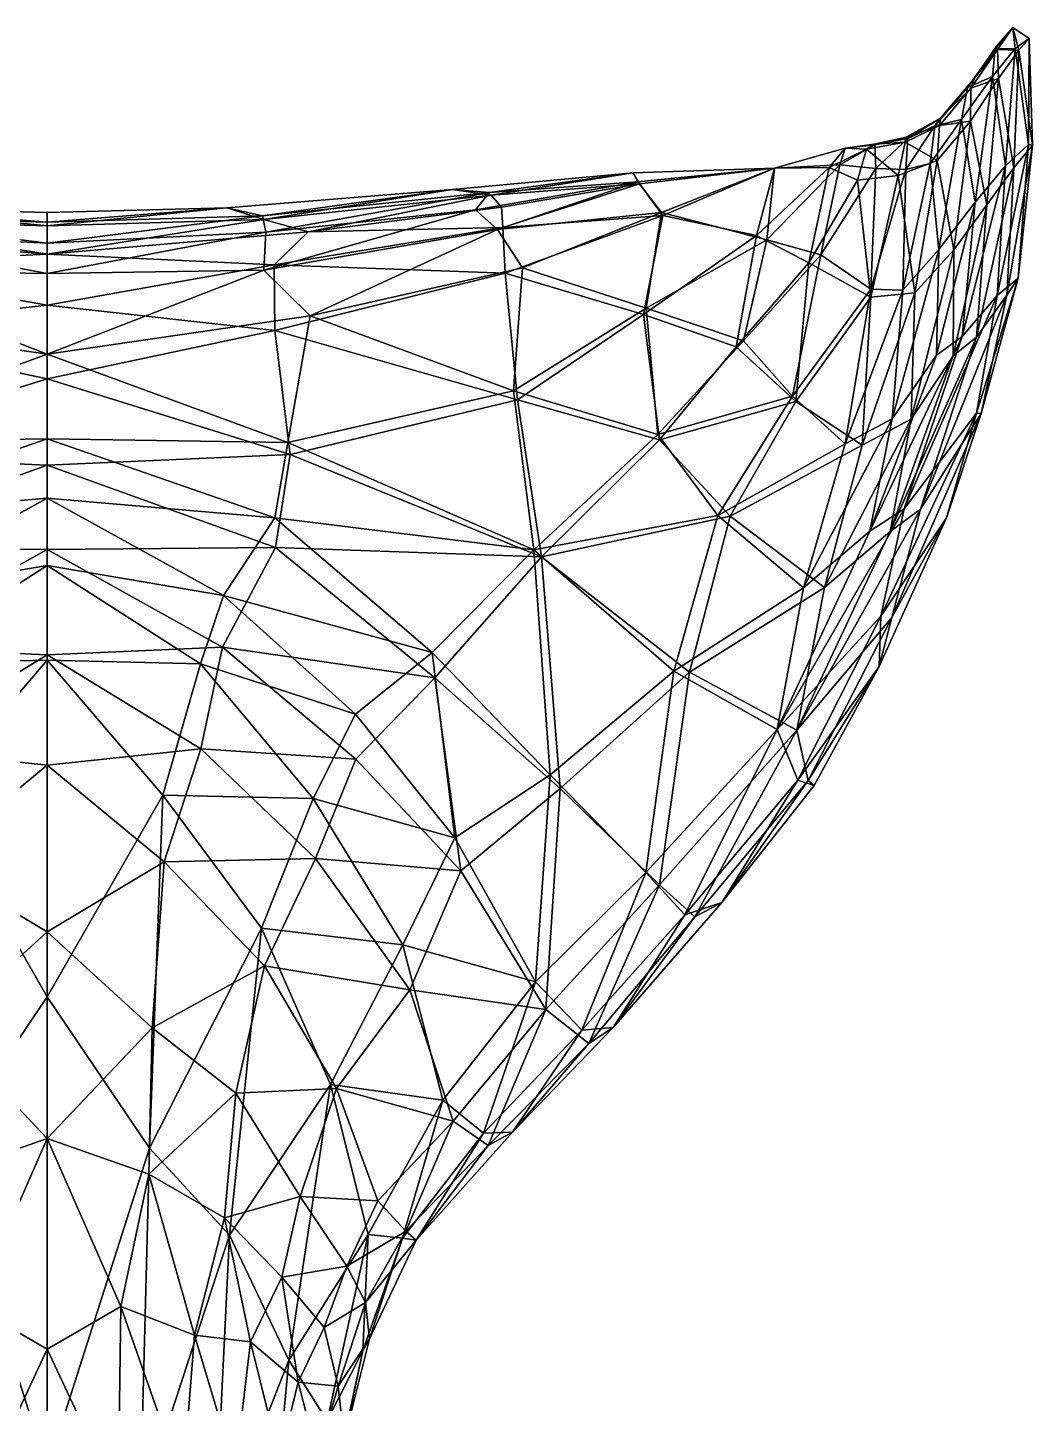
# Model space of a CAD drawing. Extents: x -4.7 to 4.7, y -9.2 to 22.6.
# Drawn here: x -0.064 to 3.183, y 18.127 to 22.572 of the extents above; entities that cross this region are included whole.
import ezdxf

# ---------------------------------------------------------------- set-up
doc = ezdxf.new("R2010")
doc.units = 0
doc.layers.add('BL_WHALE$LWO', color=1, linetype='CONTINUOUS')

msp = doc.modelspace()

# ---------------------------------------------------------------- linework, layer by layer
at = {"layer": 'BL_WHALE$LWO'}
for points in [[(3.11977, 22.5724, 0.281428), (3.06742, 22.5119, 0.29975), (3.06274, 22.504, 0.326972)], [(3.11977, 22.5724, 0.281428), (3.06274, 22.504, 0.326972), (3.128, 22.5044, 0.326075)], [(3.07043, 22.5015, 0.272929), (3.06742, 22.5119, 0.29975), (3.11977, 22.5724, 0.281428)], [(3.13964, 22.4993, 0.236989), (3.07043, 22.5015, 0.272929), (3.11977, 22.5724, 0.281428)], [(3.128, 22.5044, 0.326075), (3.17289, 22.5372, 0.266784), (3.11977, 22.5724, 0.281428)], [(3.11977, 22.5724, 0.281428), (3.17289, 22.5372, 0.266784), (3.13964, 22.4993, 0.236989)], [(3.17026, 22.1947, 0.338437), (3.17289, 22.5372, 0.266784), (3.128, 22.5044, 0.326075)], [(3.13964, 22.4993, 0.236989), (3.17289, 22.5372, 0.266784), (3.1835, 22.1923, 0.223563)], [(3.1835, 22.1923, 0.223563), (3.17289, 22.5372, 0.266784), (3.17026, 22.1947, 0.338437)], [(2.97319, 22.379, 0.360248), (3.05411, 22.4137, 0.371742), (3.06274, 22.504, 0.326972)], [(2.99608, 22.4089, 0.31822), (2.97319, 22.379, 0.360248), (3.06274, 22.504, 0.326972)], [(3.07043, 22.5015, 0.272929), (3.07373, 22.4081, 0.237351), (2.98411, 22.3764, 0.285662)], [(2.99608, 22.4089, 0.31822), (3.07043, 22.5015, 0.272929), (2.98411, 22.3764, 0.285662)], [(3.06274, 22.504, 0.326972), (3.06742, 22.5119, 0.29975), (2.99608, 22.4089, 0.31822)], [(2.99608, 22.4089, 0.31822), (3.06742, 22.5119, 0.29975), (3.07043, 22.5015, 0.272929)], [(3.128, 22.5044, 0.326075), (3.05411, 22.4137, 0.371742), (3.09604, 22.1259, 0.411079)], [(3.06274, 22.504, 0.326972), (3.05411, 22.4137, 0.371742), (3.128, 22.5044, 0.326075)], [(3.13964, 22.4993, 0.236989), (3.07373, 22.4081, 0.237351), (3.07043, 22.5015, 0.272929)], [(3.12363, 22.1186, 0.191808), (3.07373, 22.4081, 0.237351), (3.13964, 22.4993, 0.236989)], [(3.17026, 22.1947, 0.338437), (3.128, 22.5044, 0.326075), (3.09604, 22.1259, 0.411079)], [(3.13964, 22.4993, 0.236989), (3.1835, 22.1923, 0.223563), (3.12363, 22.1186, 0.191808)], [(2.99608, 22.4089, 0.31822), (2.88605, 22.2796, 0.343157), (2.97319, 22.379, 0.360248)], [(2.98411, 22.3764, 0.285662), (2.88605, 22.2796, 0.343157), (2.99608, 22.4089, 0.31822)], [(2.99816, 22.0082, 0.456346), (3.05411, 22.4137, 0.371742), (2.95407, 22.2753, 0.414701)], [(2.95407, 22.2753, 0.414701), (3.05411, 22.4137, 0.371742), (2.97319, 22.379, 0.360248)], [(2.98299, 22.2702, 0.240862), (3.07373, 22.4081, 0.237351), (3.03609, 21.9994, 0.185741)], [(2.98411, 22.3764, 0.285662), (3.07373, 22.4081, 0.237351), (2.98299, 22.2702, 0.240862)], [(3.09604, 22.1259, 0.411079), (3.05411, 22.4137, 0.371742), (2.99816, 22.0082, 0.456346)], [(3.03609, 21.9994, 0.185741), (3.07373, 22.4081, 0.237351), (3.12363, 22.1186, 0.191808)], [(2.97319, 22.379, 0.360248), (2.88605, 22.2796, 0.343157), (2.86804, 22.2545, 0.39831)], [(2.86804, 22.2545, 0.39831), (2.95407, 22.2753, 0.414701), (2.97319, 22.379, 0.360248)], [(2.88271, 22.2556, 0.292727), (2.88605, 22.2796, 0.343157), (2.98411, 22.3764, 0.285662)], [(2.98299, 22.2702, 0.240862), (2.88271, 22.2556, 0.292727), (2.98411, 22.3764, 0.285662)], [(2.77489, 22.2179, 0.348082), (2.88605, 22.2796, 0.343157), (2.88271, 22.2556, 0.292727)], [(2.78096, 22.2143, 0.38436), (2.88605, 22.2796, 0.343157), (2.77489, 22.2179, 0.348082)], [(2.86804, 22.2545, 0.39831), (2.88605, 22.2796, 0.343157), (2.78096, 22.2143, 0.38436)], [(2.95407, 22.2753, 0.414701), (2.85299, 22.1333, 0.446841), (2.88143, 21.8557, 0.491228)], [(2.86804, 22.2545, 0.39831), (2.85299, 22.1333, 0.446841), (2.95407, 22.2753, 0.414701)], [(2.99816, 22.0082, 0.456346), (2.95407, 22.2753, 0.414701), (2.88143, 21.8557, 0.491228)], [(2.88271, 22.2556, 0.292727), (2.87569, 22.1424, 0.243342), (2.77229, 22.202, 0.305075)], [(2.77489, 22.2179, 0.348082), (2.88271, 22.2556, 0.292727), (2.77229, 22.202, 0.305075)], [(2.77417, 22.1134, 0.432749), (2.85299, 22.1333, 0.446841), (2.86804, 22.2545, 0.39831)], [(2.77417, 22.1134, 0.432749), (2.86804, 22.2545, 0.39831), (2.78096, 22.2143, 0.38436)], [(2.92891, 21.8537, 0.181657), (2.87569, 22.1424, 0.243342), (2.98299, 22.2702, 0.240862)], [(2.98299, 22.2702, 0.240862), (2.87569, 22.1424, 0.243342), (2.88271, 22.2556, 0.292727)], [(2.98299, 22.2702, 0.240862), (3.03609, 21.9994, 0.185741), (2.92891, 21.8537, 0.181657)], [(2.52608, 22.1203, 0.32871), (2.34974, 22.1183, 0.36409), (2.57806, 22.1826, 0.360265)], [(2.57806, 22.1826, 0.360265), (2.34974, 22.1183, 0.36409), (2.56066, 22.1288, 0.392176)], [(2.57806, 22.1826, 0.360265), (2.64722, 22.1795, 0.329025), (2.52608, 22.1203, 0.32871)], [(2.56066, 22.1288, 0.392176), (2.67719, 22.1169, 0.413483), (2.67428, 22.1933, 0.381009)], [(2.56066, 22.1288, 0.392176), (2.67428, 22.1933, 0.381009), (2.57806, 22.1826, 0.360265)], [(2.57806, 22.1826, 0.360265), (2.67199, 22.1954, 0.353546), (2.64722, 22.1795, 0.329025)], [(2.67428, 22.1933, 0.381009), (2.67199, 22.1954, 0.353546), (2.57806, 22.1826, 0.360265)], [(2.64722, 22.1795, 0.329025), (2.67199, 22.1954, 0.353546), (2.77229, 22.202, 0.305075)], [(2.74898, 22.0948, 0.268949), (2.64722, 22.1795, 0.329025), (2.77229, 22.202, 0.305075)], [(2.77229, 22.202, 0.305075), (2.67199, 22.1954, 0.353546), (2.77489, 22.2179, 0.348082)], [(2.77489, 22.2179, 0.348082), (2.67199, 22.1954, 0.353546), (2.67428, 22.1933, 0.381009)], [(2.77489, 22.2179, 0.348082), (2.67428, 22.1933, 0.381009), (2.78096, 22.2143, 0.38436)], [(2.67428, 22.1933, 0.381009), (2.67719, 22.1169, 0.413483), (2.78096, 22.2143, 0.38436)], [(2.78096, 22.2143, 0.38436), (2.67719, 22.1169, 0.413483), (2.77417, 22.1134, 0.432749)], [(2.77229, 22.202, 0.305075), (2.87569, 22.1424, 0.243342), (2.74898, 22.0948, 0.268949)], [(3.17026, 22.1947, 0.338437), (3.06982, 21.7066, 0.403699), (3.13699, 21.7625, 0.29242)], [(3.09604, 22.1259, 0.411079), (3.06982, 21.7066, 0.403699), (3.17026, 22.1947, 0.338437)], [(3.1835, 22.1923, 0.223563), (3.10016, 21.7074, 0.202626), (3.12363, 22.1186, 0.191808)], [(3.13699, 21.7625, 0.29242), (3.10016, 21.7074, 0.202626), (3.1835, 22.1923, 0.223563)], [(3.1835, 22.1923, 0.223563), (3.17026, 22.1947, 0.338437), (3.13699, 21.7625, 0.29242)], [(2.64722, 22.1795, 0.329025), (2.61831, 22.0788, 0.293959), (2.52608, 22.1203, 0.32871)], [(2.74898, 22.0948, 0.268949), (2.61831, 22.0788, 0.293959), (2.64722, 22.1795, 0.329025)], [(2.74898, 22.0948, 0.268949), (2.87569, 22.1424, 0.243342), (2.80318, 21.7154, 0.180376)], [(2.80318, 21.7154, 0.180376), (2.87569, 22.1424, 0.243342), (2.92891, 21.8537, 0.181657)], [(1.89312, 22.1032, 0.356997), (1.30985, 22.0488, 0.354038), (1.42941, 22.0389, 0.389176)], [(1.43427, 22.0306, 0.32967), (1.30985, 22.0488, 0.354038), (1.89312, 22.1032, 0.356997)], [(1.89312, 22.1032, 0.356997), (1.42941, 22.0389, 0.389176), (1.90783, 22.0743, 0.389575)], [(1.91356, 22.0669, 0.336971), (1.43427, 22.0306, 0.32967), (1.89312, 22.1032, 0.356997)], [(1.90783, 22.0743, 0.389575), (2.34974, 22.1183, 0.36409), (1.89312, 22.1032, 0.356997)], [(1.89312, 22.1032, 0.356997), (2.34974, 22.1183, 0.36409), (1.91356, 22.0669, 0.336971)], [(1.98442, 21.9745, 0.429418), (2.34974, 22.1183, 0.36409), (1.90783, 22.0743, 0.389575)], [(1.91356, 22.0669, 0.336971), (2.34974, 22.1183, 0.36409), (1.98893, 21.9654, 0.311255)], [(2.32556, 21.8869, 0.447764), (2.34974, 22.1183, 0.36409), (1.98442, 21.9745, 0.429418)], [(1.98893, 21.9654, 0.311255), (2.34974, 22.1183, 0.36409), (2.29215, 21.9007, 0.2905)], [(2.29215, 21.9007, 0.2905), (2.34974, 22.1183, 0.36409), (2.52608, 22.1203, 0.32871)], [(2.52608, 22.1203, 0.32871), (2.46106, 21.8117, 0.246738), (2.29215, 21.9007, 0.2905)], [(2.56066, 22.1288, 0.392176), (2.34974, 22.1183, 0.36409), (2.32556, 21.8869, 0.447764)], [(2.49927, 21.8385, 0.439857), (2.56066, 22.1288, 0.392176), (2.32556, 21.8869, 0.447764)], [(2.52608, 22.1203, 0.32871), (2.61831, 22.0788, 0.293959), (2.46106, 21.8117, 0.246738)], [(2.49927, 21.8385, 0.439857), (2.67719, 22.1169, 0.413483), (2.56066, 22.1288, 0.392176)], [(2.66157, 21.7272, 0.47767), (2.67719, 22.1169, 0.413483), (2.49927, 21.8385, 0.439857)], [(2.6609, 21.7016, 0.204361), (2.61831, 22.0788, 0.293959), (2.74898, 22.0948, 0.268949)], [(2.74898, 22.0948, 0.268949), (2.80318, 21.7154, 0.180376), (2.6609, 21.7016, 0.204361)], [(2.77417, 22.1134, 0.432749), (2.67719, 22.1169, 0.413483), (2.66157, 21.7272, 0.47767)], [(2.76467, 21.7241, 0.495077), (2.77417, 22.1134, 0.432749), (2.66157, 21.7272, 0.47767)], [(2.88143, 21.8557, 0.491228), (2.85299, 22.1333, 0.446841), (2.76467, 21.7241, 0.495077)], [(2.76467, 21.7241, 0.495077), (2.85299, 22.1333, 0.446841), (2.77417, 22.1134, 0.432749)], [(2.95671, 21.5741, 0.475314), (3.06982, 21.7066, 0.403699), (3.09604, 22.1259, 0.411079)], [(2.99816, 22.0082, 0.456346), (2.95671, 21.5741, 0.475314), (3.09604, 22.1259, 0.411079)], [(3.12363, 22.1186, 0.191808), (3.10016, 21.7074, 0.202626), (3.00258, 21.5722, 0.170556)], [(3.00258, 21.5722, 0.170556), (3.03609, 21.9994, 0.185741), (3.12363, 22.1186, 0.191808)], [(0.696095, 21.964, 0.411323), (1.30985, 22.0488, 0.354038), (0.580241, 21.9897, 0.3585)], [(0.580241, 21.9897, 0.3585), (1.30985, 22.0488, 0.354038), (0.699806, 21.952, 0.317371)], [(1.42941, 22.0389, 0.389176), (1.30985, 22.0488, 0.354038), (0.696095, 21.964, 0.411323)], [(0.699806, 21.952, 0.317371), (1.30985, 22.0488, 0.354038), (1.43427, 22.0306, 0.32967)], [(1.90783, 22.0743, 0.389575), (1.38341, 21.9834, 0.41955), (1.45452, 21.9199, 0.446775)], [(1.42941, 22.0389, 0.389176), (1.38341, 21.9834, 0.41955), (1.90783, 22.0743, 0.389575)], [(1.91356, 22.0669, 0.336971), (1.46739, 21.9925, 0.315251), (1.43427, 22.0306, 0.32967)], [(1.90783, 22.0743, 0.389575), (1.45452, 21.9199, 0.446775), (1.98442, 21.9745, 0.429418)], [(1.4716, 21.9266, 0.300318), (1.46739, 21.9925, 0.315251), (1.91356, 22.0669, 0.336971)], [(1.98893, 21.9654, 0.311255), (1.4716, 21.9266, 0.300318), (1.91356, 22.0669, 0.336971)], [(2.46106, 21.8117, 0.246738), (2.61831, 22.0788, 0.293959), (2.6609, 21.7016, 0.204361)], [(0.706391, 21.9108, 0.439177), (1.42941, 22.0389, 0.389176), (0.696095, 21.964, 0.411323)], [(0.843677, 21.9126, 0.299538), (0.699806, 21.952, 0.317371), (1.43427, 22.0306, 0.32967)], [(0.706391, 21.9108, 0.439177), (1.38341, 21.9834, 0.41955), (1.42941, 22.0389, 0.389176)], [(1.43427, 22.0306, 0.32967), (1.46739, 21.9925, 0.315251), (0.843677, 21.9126, 0.299538)], [(2.88143, 21.8557, 0.491228), (2.87377, 21.5139, 0.506072), (2.99816, 22.0082, 0.456346)], [(2.99816, 22.0082, 0.456346), (2.87377, 21.5139, 0.506072), (2.95671, 21.5741, 0.475314)], [(0, 21.8762, 0.457014), (-0.696095, 21.964, 0.411323), (-0.706391, 21.9108, 0.439177)], [(-0.580241, 21.9897, 0.3585), (0, 21.9314, 0.320383), (-0.699806, 21.952, 0.317371)], [(0, 21.9441, 0.41183), (-0.580241, 21.9897, 0.3585), (-0.696095, 21.964, 0.411323)], [(0, 21.8762, 0.457014), (0, 21.9441, 0.41183), (-0.696095, 21.964, 0.411323)], [(0, 21.9749, 0.360554), (-0.580241, 21.9897, 0.3585), (0, 21.9441, 0.41183)], [(0, 21.9749, 0.360554), (0, 21.9314, 0.320383), (-0.580241, 21.9897, 0.3585)], [(0.580241, 21.9897, 0.3585), (0, 21.9749, 0.360554), (0, 21.9441, 0.41183)], [(0.580241, 21.9897, 0.3585), (0, 21.9441, 0.41183), (0.696095, 21.964, 0.411323)], [(0, 21.9314, 0.320383), (0, 21.9749, 0.360554), (0.580241, 21.9897, 0.3585)], [(0, 21.9314, 0.320383), (0.580241, 21.9897, 0.3585), (0.699806, 21.952, 0.317371)], [(0.696095, 21.964, 0.411323), (0, 21.8762, 0.457014), (0.706391, 21.9108, 0.439177)], [(0, 21.9441, 0.41183), (0, 21.8762, 0.457014), (0.696095, 21.964, 0.411323)], [(1.45452, 21.9199, 0.446775), (1.38341, 21.9834, 0.41955), (0.699692, 21.788, 0.446692)], [(0.699692, 21.788, 0.446692), (1.38341, 21.9834, 0.41955), (0.706391, 21.9108, 0.439177)], [(0.843677, 21.9126, 0.299538), (1.46739, 21.9925, 0.315251), (1.4716, 21.9266, 0.300318)], [(1.45452, 21.9199, 0.446775), (1.5357, 21.7956, 0.470787), (1.98442, 21.9745, 0.429418)], [(1.98893, 21.9654, 0.311255), (1.47975, 21.7788, 0.274305), (1.4716, 21.9266, 0.300318)], [(1.92628, 21.6454, 0.247363), (1.47975, 21.7788, 0.274305), (1.98893, 21.9654, 0.311255)], [(1.98442, 21.9745, 0.429418), (1.5357, 21.7956, 0.470787), (1.93554, 21.6654, 0.448288)], [(1.98893, 21.9654, 0.311255), (2.29215, 21.9007, 0.2905), (1.92628, 21.6454, 0.247363)], [(1.98442, 21.9745, 0.429418), (1.93554, 21.6654, 0.448288), (2.32556, 21.8869, 0.447764)], [(3.03609, 21.9994, 0.185741), (2.92711, 21.5116, 0.166733), (2.92891, 21.8537, 0.181657)], [(3.00258, 21.5722, 0.170556), (2.92711, 21.5116, 0.166733), (3.03609, 21.9994, 0.185741)], [(0, 21.8401, 0.284843), (-0.843677, 21.9126, 0.299538), (-0.699806, 21.952, 0.317371)], [(0, 21.8401, 0.284843), (-0.699806, 21.952, 0.317371), (0, 21.9314, 0.320383)], [(0.699806, 21.952, 0.317371), (0, 21.8401, 0.284843), (0, 21.9314, 0.320383)], [(0.843677, 21.9126, 0.299538), (0, 21.8401, 0.284843), (0.699806, 21.952, 0.317371)], [(0.849841, 21.6405, 0.468462), (1.45452, 21.9199, 0.446775), (0.699692, 21.788, 0.446692)], [(1.4716, 21.9266, 0.300318), (1.47975, 21.7788, 0.274305), (0.733471, 21.8057, 0.275007)], [(0.843677, 21.9126, 0.299538), (1.4716, 21.9266, 0.300318), (0.733471, 21.8057, 0.275007)], [(0.849841, 21.6405, 0.468462), (1.5357, 21.7956, 0.470787), (1.45452, 21.9199, 0.446775)], [(0, 21.8401, 0.284843), (-0.733471, 21.8057, 0.275007), (-0.843677, 21.9126, 0.299538)], [(0, 21.8762, 0.457014), (-0.706391, 21.9108, 0.439177), (0, 21.7782, 0.449779)], [(0, 21.7782, 0.449779), (-0.706391, 21.9108, 0.439177), (-0.699692, 21.788, 0.446692)], [(0.733471, 21.8057, 0.275007), (0, 21.8401, 0.284843), (0.843677, 21.9126, 0.299538)], [(0.706391, 21.9108, 0.439177), (0, 21.8762, 0.457014), (0, 21.7782, 0.449779)], [(0.706391, 21.9108, 0.439177), (0, 21.7782, 0.449779), (0.699692, 21.788, 0.446692)], [(2.29215, 21.9007, 0.2905), (2.22586, 21.5412, 0.213331), (1.92628, 21.6454, 0.247363)], [(1.93554, 21.6654, 0.448288), (2.24954, 21.5602, 0.456026), (2.32556, 21.8869, 0.447764)], [(2.46106, 21.8117, 0.246738), (2.22586, 21.5412, 0.213331), (2.29215, 21.9007, 0.2905)], [(2.32556, 21.8869, 0.447764), (2.24954, 21.5602, 0.456026), (2.49927, 21.8385, 0.439857)], [(0, 21.8401, 0.284843), (0, 21.6754, 0.245993), (-0.733471, 21.8057, 0.275007)], [(0, 21.6754, 0.245993), (0, 21.8401, 0.284843), (0.733471, 21.8057, 0.275007)], [(2.49927, 21.8385, 0.439857), (2.24954, 21.5602, 0.456026), (2.40857, 21.381, 0.483752)], [(2.49927, 21.8385, 0.439857), (2.40857, 21.381, 0.483752), (2.66157, 21.7272, 0.47767)], [(2.73023, 21.3083, 0.548954), (2.87377, 21.5139, 0.506072), (2.88143, 21.8557, 0.491228)], [(2.76467, 21.7241, 0.495077), (2.73023, 21.3083, 0.548954), (2.88143, 21.8557, 0.491228)], [(2.92891, 21.8537, 0.181657), (2.92711, 21.5116, 0.166733), (2.79187, 21.3067, 0.156938)], [(2.79187, 21.3067, 0.156938), (2.80318, 21.7154, 0.180376), (2.92891, 21.8537, 0.181657)], [(0, 21.517, 0.470334), (-0.699692, 21.788, 0.446692), (-0.849841, 21.6405, 0.468462)], [(0, 21.6754, 0.245993), (-0.735116, 21.5931, 0.247253), (-0.733471, 21.8057, 0.275007)], [(0, 21.517, 0.470334), (0, 21.7782, 0.449779), (-0.699692, 21.788, 0.446692)], [(0.735116, 21.5931, 0.247253), (0, 21.6754, 0.245993), (0.733471, 21.8057, 0.275007)], [(0.699692, 21.788, 0.446692), (0, 21.517, 0.470334), (0.849841, 21.6405, 0.468462)], [(0, 21.7782, 0.449779), (0, 21.517, 0.470334), (0.699692, 21.788, 0.446692)], [(0.733471, 21.8057, 0.275007), (1.47975, 21.7788, 0.274305), (0.735116, 21.5931, 0.247253)], [(1.50673, 21.3984, 0.484022), (1.5357, 21.7956, 0.470787), (0.849841, 21.6405, 0.468462)], [(1.93554, 21.6654, 0.448288), (1.5357, 21.7956, 0.470787), (1.50673, 21.3984, 0.484022)], [(2.41834, 21.3639, 0.181306), (2.22586, 21.5412, 0.213331), (2.46106, 21.8117, 0.246738)], [(2.46106, 21.8117, 0.246738), (2.6609, 21.7016, 0.204361), (2.41834, 21.3639, 0.181306)], [(0.735116, 21.5931, 0.247253), (1.47975, 21.7788, 0.274305), (1.519, 21.3695, 0.235296)], [(1.519, 21.3695, 0.235296), (1.47975, 21.7788, 0.274305), (1.92628, 21.6454, 0.247363)], [(3.13699, 21.7625, 0.29242), (3.06982, 21.7066, 0.403699), (3.0028, 21.3261, 0.351544)], [(3.0028, 21.3261, 0.351544), (3.01791, 21.3254, 0.238721), (3.13699, 21.7625, 0.29242)], [(3.01791, 21.3254, 0.238721), (3.10016, 21.7074, 0.202626), (3.13699, 21.7625, 0.29242)], [(2.40857, 21.381, 0.483752), (2.5779, 21.2276, 0.553077), (2.66157, 21.7272, 0.47767)], [(2.6609, 21.7016, 0.204361), (2.63285, 21.2232, 0.159722), (2.41834, 21.3639, 0.181306)], [(2.66157, 21.7272, 0.47767), (2.5779, 21.2276, 0.553077), (2.76467, 21.7241, 0.495077)], [(2.76467, 21.7241, 0.495077), (2.5779, 21.2276, 0.553077), (2.73023, 21.3083, 0.548954)], [(2.79187, 21.3067, 0.156938), (2.63285, 21.2232, 0.159722), (2.80318, 21.7154, 0.180376)], [(2.80318, 21.7154, 0.180376), (2.63285, 21.2232, 0.159722), (2.6609, 21.7016, 0.204361)], [(3.0028, 21.3261, 0.351544), (3.06982, 21.7066, 0.403699), (2.76932, 21.017, 0.525681)], [(2.76932, 21.017, 0.525681), (3.06982, 21.7066, 0.403699), (2.95671, 21.5741, 0.475314)], [(3.00258, 21.5722, 0.170556), (3.10016, 21.7074, 0.202626), (2.82205, 21.0165, 0.151224)], [(2.82205, 21.0165, 0.151224), (3.10016, 21.7074, 0.202626), (3.01791, 21.3254, 0.238721)], [(0, 21.4375, 0.229896), (-0.735116, 21.5931, 0.247253), (0, 21.6754, 0.245993)], [(0.735116, 21.5931, 0.247253), (0, 21.4375, 0.229896), (0, 21.6754, 0.245993)], [(1.97251, 21.2575, 0.478655), (1.93554, 21.6654, 0.448288), (1.50673, 21.3984, 0.484022)], [(1.97251, 21.2575, 0.478655), (2.24954, 21.5602, 0.456026), (1.93554, 21.6654, 0.448288)], [(0, 21.517, 0.470334), (-0.849841, 21.6405, 0.468462), (-0.777354, 21.2316, 0.502656)], [(0.849841, 21.6405, 0.468462), (0, 21.517, 0.470334), (0.777354, 21.2316, 0.502656)], [(0.849841, 21.6405, 0.468462), (0.777354, 21.2316, 0.502656), (1.50673, 21.3984, 0.484022)], [(1.92628, 21.6454, 0.247363), (1.97812, 21.24, 0.191836), (1.519, 21.3695, 0.235296)], [(1.92628, 21.6454, 0.247363), (2.22586, 21.5412, 0.213331), (1.97812, 21.24, 0.191836)], [(0, 21.4375, 0.229896), (-0.785331, 21.1931, 0.246051), (-0.735116, 21.5931, 0.247253)], [(0.785331, 21.1931, 0.246051), (0, 21.4375, 0.229896), (0.735116, 21.5931, 0.247253)], [(0.735116, 21.5931, 0.247253), (1.519, 21.3695, 0.235296), (0.785331, 21.1931, 0.246051)], [(2.40857, 21.381, 0.483752), (2.24954, 21.5602, 0.456026), (1.97251, 21.2575, 0.478655)], [(2.95671, 21.5741, 0.475314), (2.87377, 21.5139, 0.506072), (2.65823, 20.9456, 0.579071)], [(2.76932, 21.017, 0.525681), (2.95671, 21.5741, 0.475314), (2.65823, 20.9456, 0.579071)], [(2.7235, 20.9445, 0.136398), (2.92711, 21.5116, 0.166733), (3.00258, 21.5722, 0.170556)], [(2.82205, 21.0165, 0.151224), (2.7235, 20.9445, 0.136398), (3.00258, 21.5722, 0.170556)], [(0, 21.517, 0.470334), (-0.777354, 21.2316, 0.502656), (0, 21.2437, 0.504041)], [(0.777354, 21.2316, 0.502656), (0, 21.517, 0.470334), (0, 21.2437, 0.504041)], [(1.97812, 21.24, 0.191836), (2.22586, 21.5412, 0.213331), (2.41834, 21.3639, 0.181306)], [(2.65823, 20.9456, 0.579071), (2.87377, 21.5139, 0.506072), (2.73023, 21.3083, 0.548954)], [(2.79187, 21.3067, 0.156938), (2.92711, 21.5116, 0.166733), (2.7235, 20.9445, 0.136398)], [(0, 21.4375, 0.229896), (0, 21.1582, 0.20376), (-0.785331, 21.1931, 0.246051)], [(0, 21.1582, 0.20376), (0, 21.4375, 0.229896), (0.785331, 21.1931, 0.246051)], [(0.777354, 21.2316, 0.502656), (1.57222, 20.8851, 0.530395), (1.50673, 21.3984, 0.484022)], [(1.50673, 21.3984, 0.484022), (1.57222, 20.8851, 0.530395), (1.97251, 21.2575, 0.478655)], [(1.519, 21.3695, 0.235296), (1.59663, 20.8629, 0.19344), (0.785331, 21.1931, 0.246051)], [(1.97812, 21.24, 0.191836), (1.59663, 20.8629, 0.19344), (1.519, 21.3695, 0.235296)], [(2.40857, 21.381, 0.483752), (1.97251, 21.2575, 0.478655), (2.1668, 20.9956, 0.522646)], [(1.97812, 21.24, 0.191836), (2.41834, 21.3639, 0.181306), (2.20707, 20.9934, 0.163645)], [(2.1668, 20.9956, 0.522646), (2.5779, 21.2276, 0.553077), (2.40857, 21.381, 0.483752)], [(2.41834, 21.3639, 0.181306), (2.63285, 21.2232, 0.159722), (2.20707, 20.9934, 0.163645)], [(2.73023, 21.3083, 0.548954), (2.5779, 21.2276, 0.553077), (2.44312, 20.7624, 0.610617)], [(2.65823, 20.9456, 0.579071), (2.73023, 21.3083, 0.548954), (2.44312, 20.7624, 0.610617)], [(2.51142, 20.763, 0.137578), (2.63285, 21.2232, 0.159722), (2.79187, 21.3067, 0.156938)], [(2.7235, 20.9445, 0.136398), (2.51142, 20.763, 0.137578), (2.79187, 21.3067, 0.156938)], [(2.69384, 20.6705, 0.465132), (2.90545, 20.988, 0.291974), (3.0028, 21.3261, 0.351544)], [(3.0028, 21.3261, 0.351544), (2.76932, 21.017, 0.525681), (2.69384, 20.6705, 0.465132)], [(3.01791, 21.3254, 0.238721), (2.90545, 20.988, 0.291974), (2.72912, 20.6659, 0.209673)], [(2.82205, 21.0165, 0.151224), (3.01791, 21.3254, 0.238721), (2.72912, 20.6659, 0.209673)], [(3.0028, 21.3261, 0.351544), (2.90545, 20.988, 0.291974), (3.01791, 21.3254, 0.238721)], [(1.97251, 21.2575, 0.478655), (1.57222, 20.8851, 0.530395), (2.1668, 20.9956, 0.522646)], [(0, 21.2437, 0.504041), (-0.777354, 21.2316, 0.502656), (-0.735859, 20.9879, 0.531602)], [(0, 21.0515, 0.53249), (0, 21.2437, 0.504041), (-0.735859, 20.9879, 0.531602)], [(0, 21.2437, 0.504041), (0, 21.0515, 0.53249), (0.735859, 20.9879, 0.531602)], [(0.777354, 21.2316, 0.502656), (0, 21.2437, 0.504041), (0.735859, 20.9879, 0.531602)], [(0.735859, 20.9879, 0.531602), (1.57222, 20.8851, 0.530395), (0.777354, 21.2316, 0.502656)], [(2.20707, 20.9934, 0.163645), (1.59663, 20.8629, 0.19344), (1.97812, 21.24, 0.191836)], [(2.44312, 20.7624, 0.610617), (2.5779, 21.2276, 0.553077), (2.1668, 20.9956, 0.522646)], [(2.20707, 20.9934, 0.163645), (2.63285, 21.2232, 0.159722), (2.51142, 20.763, 0.137578)], [(-0.785331, 21.1931, 0.246051), (0, 21.1582, 0.20376), (-0.73788, 20.8931, 0.235561)], [(0, 21.1582, 0.20376), (0.785331, 21.1931, 0.246051), (0.73788, 20.8931, 0.235561)], [(0.785331, 21.1931, 0.246051), (1.59663, 20.8629, 0.19344), (0.73788, 20.8931, 0.235561)], [(0, 20.886, 0.183929), (-0.73788, 20.8931, 0.235561), (0, 21.1582, 0.20376)], [(0.73788, 20.8931, 0.235561), (0, 20.886, 0.183929), (0, 21.1582, 0.20376)], [(0, 21.0515, 0.53249), (-0.735859, 20.9879, 0.531602), (-0.570111, 20.7377, 0.569083)], [(0, 21.0515, 0.53249), (-0.570111, 20.7377, 0.569083), (0, 20.8344, 0.581969)], [(0.735859, 20.9879, 0.531602), (0, 21.0515, 0.53249), (0.570111, 20.7377, 0.569083)], [(0.570111, 20.7377, 0.569083), (0, 21.0515, 0.53249), (0, 20.8344, 0.581969)], [(0.570111, 20.7377, 0.569083), (1.24391, 20.5534, 0.578515), (0.735859, 20.9879, 0.531602)], [(1.24391, 20.5534, 0.578515), (1.57222, 20.8851, 0.530395), (0.735859, 20.9879, 0.531602)], [(2.1668, 20.9956, 0.522646), (1.57222, 20.8851, 0.530395), (2.02476, 20.4926, 0.602731)], [(2.0748, 20.4901, 0.132408), (1.59663, 20.8629, 0.19344), (2.20707, 20.9934, 0.163645)], [(2.44312, 20.7624, 0.610617), (2.1668, 20.9956, 0.522646), (2.02476, 20.4926, 0.602731)], [(2.51142, 20.763, 0.137578), (2.0748, 20.4901, 0.132408), (2.20707, 20.9934, 0.163645)], [(2.76932, 21.017, 0.525681), (2.35888, 20.3048, 0.617089), (2.69384, 20.6705, 0.465132)], [(2.65823, 20.9456, 0.579071), (2.35888, 20.3048, 0.617089), (2.76932, 21.017, 0.525681)], [(2.82205, 21.0165, 0.151224), (2.42174, 20.3023, 0.142586), (2.7235, 20.9445, 0.136398)], [(2.72912, 20.6659, 0.209673), (2.42174, 20.3023, 0.142586), (2.82205, 21.0165, 0.151224)], [(2.72912, 20.6659, 0.209673), (2.90545, 20.988, 0.291974), (2.68798, 20.5083, 0.332777)], [(2.68798, 20.5083, 0.332777), (2.90545, 20.988, 0.291974), (2.69384, 20.6705, 0.465132)], [(2.44312, 20.7624, 0.610617), (2.35888, 20.3048, 0.617089), (2.65823, 20.9456, 0.579071)], [(2.7235, 20.9445, 0.136398), (2.42174, 20.3023, 0.142586), (2.51142, 20.763, 0.137578)], [(0, 20.886, 0.183929), (-0.566512, 20.5711, 0.234443), (-0.73788, 20.8931, 0.235561)], [(0.566512, 20.5711, 0.234443), (0, 20.886, 0.183929), (0.73788, 20.8931, 0.235561)], [(1.25283, 20.472, 0.213565), (0.566512, 20.5711, 0.234443), (0.73788, 20.8931, 0.235561)], [(0.73788, 20.8931, 0.235561), (1.59663, 20.8629, 0.19344), (1.25283, 20.472, 0.213565)], [(0, 20.886, 0.183929), (0, 20.5457, 0.179244), (-0.566512, 20.5711, 0.234443)], [(0, 20.5457, 0.179244), (0, 20.886, 0.183929), (0.566512, 20.5711, 0.234443)], [(1.62538, 20.158, 0.624508), (1.57222, 20.8851, 0.530395), (1.24391, 20.5534, 0.578515)], [(1.25283, 20.472, 0.213565), (1.59663, 20.8629, 0.19344), (1.65781, 20.1141, 0.142656)], [(2.02476, 20.4926, 0.602731), (1.57222, 20.8851, 0.530395), (1.62538, 20.158, 0.624508)], [(1.65781, 20.1141, 0.142656), (1.59663, 20.8629, 0.19344), (2.0748, 20.4901, 0.132408)], [(0, 20.8344, 0.581969), (-0.570111, 20.7377, 0.569083), (-0.495666, 20.5165, 0.621337)], [(0, 20.5283, 0.66727), (0, 20.8344, 0.581969), (-0.495666, 20.5165, 0.621337)], [(0, 20.8344, 0.581969), (0, 20.5283, 0.66727), (0.495666, 20.5165, 0.621337)], [(0.570111, 20.7377, 0.569083), (0, 20.8344, 0.581969), (0.495666, 20.5165, 0.621337)], [(2.02476, 20.4926, 0.602731), (2.35888, 20.3048, 0.617089), (2.44312, 20.7624, 0.610617)], [(2.51142, 20.763, 0.137578), (2.42174, 20.3023, 0.142586), (2.0748, 20.4901, 0.132408)], [(0.495666, 20.5165, 0.621337), (0.996418, 20.3536, 0.611942), (0.570111, 20.7377, 0.569083)], [(0.570111, 20.7377, 0.569083), (0.996418, 20.3536, 0.611942), (1.24391, 20.5534, 0.578515)], [(2.69384, 20.6705, 0.465132), (2.35888, 20.3048, 0.617089), (2.42515, 20.141, 0.499884)], [(2.42515, 20.141, 0.499884), (2.68798, 20.5083, 0.332777), (2.69384, 20.6705, 0.465132)], [(2.45897, 20.1396, 0.254679), (2.42174, 20.3023, 0.142586), (2.72912, 20.6659, 0.209673)], [(2.72912, 20.6659, 0.209673), (2.68798, 20.5083, 0.332777), (2.45897, 20.1396, 0.254679)], [(-0.566512, 20.5711, 0.234443), (0, 20.5457, 0.179244), (-0.496628, 20.2422, 0.220089)], [(0, 20.189, 0.159839), (-0.496628, 20.2422, 0.220089), (0, 20.5457, 0.179244)], [(0, 20.5457, 0.179244), (0.566512, 20.5711, 0.234443), (0.496628, 20.2422, 0.220089)], [(0.496628, 20.2422, 0.220089), (0, 20.189, 0.159839), (0, 20.5457, 0.179244)], [(0.566512, 20.5711, 0.234443), (0.996822, 20.2089, 0.236673), (0.496628, 20.2422, 0.220089)], [(1.25283, 20.472, 0.213565), (0.996822, 20.2089, 0.236673), (0.566512, 20.5711, 0.234443)], [(1.24391, 20.5534, 0.578515), (0.996418, 20.3536, 0.611942), (1.31722, 19.9551, 0.660505)], [(1.31722, 19.9551, 0.660505), (1.62538, 20.158, 0.624508), (1.24391, 20.5534, 0.578515)], [(0, 20.5283, 0.66727), (-0.495666, 20.5165, 0.621337), (-0.373893, 20.0928, 0.751594)], [(0, 20.5283, 0.66727), (-0.373893, 20.0928, 0.751594), (0, 19.4405, 0.979404)], [(0.373893, 20.0928, 0.751594), (0, 20.5283, 0.66727), (0, 19.4405, 0.979404)], [(0.495666, 20.5165, 0.621337), (0, 20.5283, 0.66727), (0.373893, 20.0928, 0.751594)], [(0.373893, 20.0928, 0.751594), (0.859383, 20.0822, 0.667504), (0.495666, 20.5165, 0.621337)], [(0.859383, 20.0822, 0.667504), (0.996418, 20.3536, 0.611942), (0.495666, 20.5165, 0.621337)], [(1.93465, 19.8422, 0.655832), (2.02476, 20.4926, 0.602731), (1.62538, 20.158, 0.624508)], [(1.93465, 19.8422, 0.655832), (2.35888, 20.3048, 0.617089), (2.02476, 20.4926, 0.602731)], [(2.42515, 20.141, 0.499884), (2.47776, 20.1232, 0.377164), (2.68798, 20.5083, 0.332777)], [(2.68798, 20.5083, 0.332777), (2.47776, 20.1232, 0.377164), (2.45897, 20.1396, 0.254679)], [(1.33676, 19.8479, 0.156249), (0.996822, 20.2089, 0.236673), (1.25283, 20.472, 0.213565)], [(1.25283, 20.472, 0.213565), (1.65781, 20.1141, 0.142656), (1.33676, 19.8479, 0.156249)], [(2.0748, 20.4901, 0.132408), (1.97873, 19.803, 0.128982), (1.65781, 20.1141, 0.142656)], [(2.0748, 20.4901, 0.132408), (2.42174, 20.3023, 0.142586), (1.97873, 19.803, 0.128982)], [(1.31722, 19.9551, 0.660505), (0.996418, 20.3536, 0.611942), (0.859383, 20.0822, 0.667504)], [(2.05999, 19.7062, 0.552746), (2.35888, 20.3048, 0.617089), (1.93465, 19.8422, 0.655832)], [(1.97873, 19.803, 0.128982), (2.42174, 20.3023, 0.142586), (2.09221, 19.6995, 0.236187)], [(2.42515, 20.141, 0.499884), (2.35888, 20.3048, 0.617089), (2.05999, 19.7062, 0.552746)], [(2.09221, 19.6995, 0.236187), (2.42174, 20.3023, 0.142586), (2.45897, 20.1396, 0.254679)], [(0, 20.189, 0.159839), (-0.377912, 19.8771, 0.176102), (-0.496628, 20.2422, 0.220089)], [(0.377912, 19.8771, 0.176102), (0, 20.189, 0.159839), (0.496628, 20.2422, 0.220089)], [(0.496628, 20.2422, 0.220089), (0.866961, 19.8874, 0.212995), (0.377912, 19.8771, 0.176102)], [(0.496628, 20.2422, 0.220089), (0.996822, 20.2089, 0.236673), (0.866961, 19.8874, 0.212995)], [(0, 20.189, 0.159839), (0, 19.6511, 0.125674), (-0.377912, 19.8771, 0.176102)], [(0, 19.6511, 0.125674), (0, 20.189, 0.159839), (0.377912, 19.8771, 0.176102)], [(0.866961, 19.8874, 0.212995), (0.996822, 20.2089, 0.236673), (1.33676, 19.8479, 0.156249)], [(1.31722, 19.9551, 0.660505), (1.57739, 19.4898, 0.667105), (1.62538, 20.158, 0.624508)], [(1.62538, 20.158, 0.624508), (1.57739, 19.4898, 0.667105), (1.93465, 19.8422, 0.655832)], [(2.18012, 19.7461, 0.390844), (2.42515, 20.141, 0.499884), (2.05999, 19.7062, 0.552746)], [(2.45897, 20.1396, 0.254679), (2.18012, 19.7461, 0.390844), (2.09221, 19.6995, 0.236187)], [(2.18012, 19.7461, 0.390844), (2.47776, 20.1232, 0.377164), (2.42515, 20.141, 0.499884)], [(2.45897, 20.1396, 0.254679), (2.47776, 20.1232, 0.377164), (2.18012, 19.7461, 0.390844)], [(0, 19.4405, 0.979404), (-0.373893, 20.0928, 0.751594), (-0.330622, 18.952, 1.05887)], [(0.373893, 20.0928, 0.751594), (0, 19.4405, 0.979404), (0.330622, 18.952, 1.05887)], [(0.330622, 18.952, 1.05887), (0.692339, 19.6629, 0.77924), (0.373893, 20.0928, 0.751594)], [(0.373893, 20.0928, 0.751594), (0.692339, 19.6629, 0.77924), (0.859383, 20.0822, 0.667504)], [(1.65781, 20.1141, 0.142656), (1.61079, 19.4005, 0.125663), (1.33676, 19.8479, 0.156249)], [(1.97873, 19.803, 0.128982), (1.61079, 19.4005, 0.125663), (1.65781, 20.1141, 0.142656)], [(0.859383, 20.0822, 0.667504), (0.692339, 19.6629, 0.77924), (1.14904, 19.6092, 0.710164)], [(1.31722, 19.9551, 0.660505), (0.859383, 20.0822, 0.667504), (1.14904, 19.6092, 0.710164)], [(1.14904, 19.6092, 0.710164), (1.57739, 19.4898, 0.667105), (1.31722, 19.9551, 0.660505)], [(-0.377912, 19.8771, 0.176102), (0, 19.6511, 0.125674), (-0.338985, 19.3403, 0.123423)], [(0, 19.6511, 0.125674), (0.377912, 19.8771, 0.176102), (0.338985, 19.3403, 0.123423)], [(0.377912, 19.8771, 0.176102), (0.701954, 19.5414, 0.176853), (0.338985, 19.3403, 0.123423)], [(0.866961, 19.8874, 0.212995), (0.701954, 19.5414, 0.176853), (0.377912, 19.8771, 0.176102)], [(1.17212, 19.4641, 0.131882), (0.701954, 19.5414, 0.176853), (0.866961, 19.8874, 0.212995)], [(0.866961, 19.8874, 0.212995), (1.33676, 19.8479, 0.156249), (1.17212, 19.4641, 0.131882)], [(1.33676, 19.8479, 0.156249), (1.61079, 19.4005, 0.125663), (1.17212, 19.4641, 0.131882)], [(1.93465, 19.8422, 0.655832), (1.57739, 19.4898, 0.667105), (1.7275, 19.3329, 0.558393)], [(1.7275, 19.3329, 0.558393), (2.05999, 19.7062, 0.552746), (1.93465, 19.8422, 0.655832)], [(1.75007, 19.2907, 0.234319), (1.61079, 19.4005, 0.125663), (1.97873, 19.803, 0.128982)], [(1.75007, 19.2907, 0.234319), (1.97873, 19.803, 0.128982), (2.09221, 19.6995, 0.236187)], [(2.05999, 19.7062, 0.552746), (1.82871, 19.3424, 0.395467), (2.18012, 19.7461, 0.390844)], [(2.18012, 19.7461, 0.390844), (1.82871, 19.3424, 0.395467), (2.09221, 19.6995, 0.236187)], [(1.7275, 19.3329, 0.558393), (1.82871, 19.3424, 0.395467), (2.05999, 19.7062, 0.552746)], [(2.09221, 19.6995, 0.236187), (1.82871, 19.3424, 0.395467), (1.75007, 19.2907, 0.234319)], [(0, 18.9828, 0.012774), (-0.338985, 19.3403, 0.123423), (0, 19.6511, 0.125674)], [(0.338985, 19.3403, 0.123423), (0, 18.9828, 0.012774), (0, 19.6511, 0.125674)], [(0.588504, 18.6712, 0.983008), (0.692339, 19.6629, 0.77924), (0.330622, 18.952, 1.05887)], [(0.915631, 19.1578, 0.764833), (0.692339, 19.6629, 0.77924), (0.588504, 18.6712, 0.983008)], [(1.14904, 19.6092, 0.710164), (0.692339, 19.6629, 0.77924), (0.915631, 19.1578, 0.764833)], [(0.915631, 19.1578, 0.764833), (1.27836, 19.1076, 0.659787), (1.14904, 19.6092, 0.710164)], [(1.27836, 19.1076, 0.659787), (1.57739, 19.4898, 0.667105), (1.14904, 19.6092, 0.710164)], [(0.338985, 19.3403, 0.123423), (0.701954, 19.5414, 0.176853), (0.60907, 19.1293, 0.109648)], [(0.60907, 19.1293, 0.109648), (0.701954, 19.5414, 0.176853), (0.935171, 19.1453, 0.116709)], [(0.935171, 19.1453, 0.116709), (0.701954, 19.5414, 0.176853), (1.17212, 19.4641, 0.131882)], [(1.40963, 19.0006, 0.551432), (1.57739, 19.4898, 0.667105), (1.27836, 19.1076, 0.659787)], [(1.7275, 19.3329, 0.558393), (1.57739, 19.4898, 0.667105), (1.40963, 19.0006, 0.551432)], [(0, 17.9164, 1.19872), (0, 19.4405, 0.979404), (-0.330622, 18.952, 1.05887)], [(0, 19.4405, 0.979404), (0, 17.9164, 1.19872), (0.330622, 18.952, 1.05887)], [(1.31136, 19.0396, 0.126269), (0.935171, 19.1453, 0.116709), (1.17212, 19.4641, 0.131882)], [(1.17212, 19.4641, 0.131882), (1.61079, 19.4005, 0.125663), (1.31136, 19.0396, 0.126269)], [(1.31136, 19.0396, 0.126269), (1.61079, 19.4005, 0.125663), (1.42498, 18.9604, 0.228672)], [(1.42498, 18.9604, 0.228672), (1.61079, 19.4005, 0.125663), (1.75007, 19.2907, 0.234319)], [(0, 18.9828, 0.012774), (-0.32814, 18.8682, 0.018949), (-0.338985, 19.3403, 0.123423)], [(0.32814, 18.8682, 0.018949), (0, 18.9828, 0.012774), (0.338985, 19.3403, 0.123423)], [(0.60907, 19.1293, 0.109648), (0.32814, 18.8682, 0.018949), (0.338985, 19.3403, 0.123423)], [(1.50309, 19.0035, 0.392488), (1.82871, 19.3424, 0.395467), (1.7275, 19.3329, 0.558393)], [(1.75007, 19.2907, 0.234319), (1.82871, 19.3424, 0.395467), (1.50309, 19.0035, 0.392488)], [(1.50309, 19.0035, 0.392488), (1.7275, 19.3329, 0.558393), (1.40963, 19.0006, 0.551432)], [(1.75007, 19.2907, 0.234319), (1.50309, 19.0035, 0.392488), (1.42498, 18.9604, 0.228672)], [(0.60907, 19.1293, 0.109648), (0.572344, 18.7274, 0.022179), (0.32814, 18.8682, 0.018949)], [(0.816966, 18.7961, 0.068771), (0.572344, 18.7274, 0.022179), (0.60907, 19.1293, 0.109648)], [(0.915631, 19.1578, 0.764833), (0.588504, 18.6712, 0.983008), (0.781017, 18.2667, 0.817316)], [(0.60907, 19.1293, 0.109648), (0.935171, 19.1453, 0.116709), (0.816966, 18.7961, 0.068771)], [(0.781017, 18.2667, 0.817316), (1.03729, 18.6734, 0.659457), (0.915631, 19.1578, 0.764833)], [(0.935171, 19.1453, 0.116709), (1.0684, 18.7815, 0.112469), (0.816966, 18.7961, 0.068771)], [(0.915631, 19.1578, 0.764833), (1.03729, 18.6734, 0.659457), (1.27836, 19.1076, 0.659787)], [(1.31136, 19.0396, 0.126269), (1.0684, 18.7815, 0.112469), (0.935171, 19.1453, 0.116709)], [(1.27836, 19.1076, 0.659787), (1.03729, 18.6734, 0.659457), (1.14833, 18.6608, 0.534245)], [(1.14833, 18.6608, 0.534245), (1.40963, 19.0006, 0.551432), (1.27836, 19.1076, 0.659787)], [(1.15825, 18.6834, 0.210114), (1.0684, 18.7815, 0.112469), (1.31136, 19.0396, 0.126269)], [(1.15825, 18.6834, 0.210114), (1.31136, 19.0396, 0.126269), (1.42498, 18.9604, 0.228672)], [(0, 18.9828, 0.012774), (-0.237972, 18.4403, -0.187832), (-0.32814, 18.8682, 0.018949)], [(0, 18.9828, 0.012774), (0, 18.3026, -0.275247), (-0.237972, 18.4403, -0.187832)], [(0.237972, 18.4403, -0.187832), (0, 18.9828, 0.012774), (0.32814, 18.8682, 0.018949)], [(0, 18.3026, -0.275247), (0, 18.9828, 0.012774), (0.237972, 18.4403, -0.187832)], [(1.14833, 18.6608, 0.534245), (1.19173, 18.655, 0.374645), (1.40963, 19.0006, 0.551432)], [(1.40963, 19.0006, 0.551432), (1.19173, 18.655, 0.374645), (1.50309, 19.0035, 0.392488)], [(1.50309, 19.0035, 0.392488), (1.19173, 18.655, 0.374645), (1.42498, 18.9604, 0.228672)], [(0, 17.9164, 1.19872), (-0.330622, 18.952, 1.05887), (-0.30059, 17.7889, 1.18378)], [(0.330622, 18.952, 1.05887), (0, 17.9164, 1.19872), (0.30059, 17.7889, 1.18378)], [(0.30059, 17.7889, 1.18378), (0.588504, 18.6712, 0.983008), (0.330622, 18.952, 1.05887)], [(1.42498, 18.9604, 0.228672), (1.19173, 18.655, 0.374645), (1.15825, 18.6834, 0.210114)], [(0.32814, 18.8682, 0.018949), (0.47583, 18.3482, -0.085049), (0.237972, 18.4403, -0.187832)], [(0.32814, 18.8682, 0.018949), (0.572344, 18.7274, 0.022179), (0.47583, 18.3482, -0.085049)], [(0.757606, 18.5358, 0.045414), (0.572344, 18.7274, 0.022179), (0.816966, 18.7961, 0.068771)], [(0.968315, 18.5707, 0.119139), (0.757606, 18.5358, 0.045414), (0.816966, 18.7961, 0.068771)], [(0.816966, 18.7961, 0.068771), (1.0684, 18.7815, 0.112469), (0.968315, 18.5707, 0.119139)], [(0.968315, 18.5707, 0.119139), (1.0684, 18.7815, 0.112469), (1.15825, 18.6834, 0.210114)], [(0.47583, 18.3482, -0.085049), (0.572344, 18.7274, 0.022179), (0.657093, 18.326, 0.006804)], [(0.657093, 18.326, 0.006804), (0.572344, 18.7274, 0.022179), (0.757606, 18.5358, 0.045414)], [(0.30059, 17.7889, 1.18378), (0.539169, 17.6507, 1.05623), (0.588504, 18.6712, 0.983008)], [(0.588504, 18.6712, 0.983008), (0.539169, 17.6507, 1.05623), (0.781017, 18.2667, 0.817316)], [(0.904343, 18.071, 0.676512), (1.03729, 18.6734, 0.659457), (0.781017, 18.2667, 0.817316)], [(1.01977, 18.2983, 0.5203), (1.03729, 18.6734, 0.659457), (0.904343, 18.071, 0.676512)], [(0.968315, 18.5707, 0.119139), (1.15825, 18.6834, 0.210114), (1.02857, 18.4539, 0.240854)], [(1.14833, 18.6608, 0.534245), (1.03729, 18.6734, 0.659457), (1.01977, 18.2983, 0.5203)], [(1.15825, 18.6834, 0.210114), (1.19173, 18.655, 0.374645), (1.02857, 18.4539, 0.240854)], [(1.04104, 18.336, 0.3808), (1.14833, 18.6608, 0.534245), (1.01977, 18.2983, 0.5203)], [(1.02857, 18.4539, 0.240854), (1.19173, 18.655, 0.374645), (1.04104, 18.336, 0.3808)], [(1.04104, 18.336, 0.3808), (1.19173, 18.655, 0.374645), (1.14833, 18.6608, 0.534245)], [(0.968315, 18.5707, 0.119139), (0.894877, 18.3731, 0.129466), (0.757606, 18.5358, 0.045414)], [(1.02857, 18.4539, 0.240854), (0.894877, 18.3731, 0.129466), (0.968315, 18.5707, 0.119139)], [(0.757606, 18.5358, 0.045414), (0.811197, 18.1958, 0.120069), (0.657093, 18.326, 0.006804)], [(0.757606, 18.5358, 0.045414), (0.894877, 18.3731, 0.129466), (0.811197, 18.1958, 0.120069)], [(0.94007, 18.1835, 0.237832), (0.894877, 18.3731, 0.129466), (1.02857, 18.4539, 0.240854)], [(1.04104, 18.336, 0.3808), (0.94007, 18.1835, 0.237832), (1.02857, 18.4539, 0.240854)], [(-0.237972, 18.4403, -0.187832), (0, 18.3026, -0.275247), (-0.228971, 17.8139, -0.337282)], [(0, 18.3026, -0.275247), (0.237972, 18.4403, -0.187832), (0.228971, 17.8139, -0.337282)], [(0.237972, 18.4403, -0.187832), (0.43784, 17.8684, -0.174531), (0.228971, 17.8139, -0.337282)], [(0.47583, 18.3482, -0.085049), (0.43784, 17.8684, -0.174531), (0.237972, 18.4403, -0.187832)], [(0.811197, 18.1958, 0.120069), (0.894877, 18.3731, 0.129466), (0.94007, 18.1835, 0.237832)], [(0.607354, 17.9092, -0.031864), (0.43784, 17.8684, -0.174531), (0.47583, 18.3482, -0.085049)], [(0.47583, 18.3482, -0.085049), (0.657093, 18.326, 0.006804), (0.607354, 17.9092, -0.031864)], [(0.657093, 18.326, 0.006804), (0.750991, 17.9487, 0.110618), (0.607354, 17.9092, -0.031864)], [(0.811197, 18.1958, 0.120069), (0.750991, 17.9487, 0.110618), (0.657093, 18.326, 0.006804)], [(1.04104, 18.336, 0.3808), (0.959867, 18.0086, 0.371652), (0.94007, 18.1835, 0.237832)], [(1.01977, 18.2983, 0.5203), (0.959867, 18.0086, 0.371652), (1.04104, 18.336, 0.3808)], [(0, 17.6375, -0.416685), (-0.228971, 17.8139, -0.337282), (0, 18.3026, -0.275247)], [(0.228971, 17.8139, -0.337282), (0, 17.6375, -0.416685), (0, 18.3026, -0.275247)], [(0.904343, 18.071, 0.676512), (0.914403, 17.8047, 0.520667), (1.01977, 18.2983, 0.5203)], [(0.914403, 17.8047, 0.520667), (0.959867, 18.0086, 0.371652), (1.01977, 18.2983, 0.5203)], [(0.781017, 18.2667, 0.817316), (0.539169, 17.6507, 1.05623), (0.717069, 17.5861, 0.924314)], [(0.717069, 17.5861, 0.924314), (0.904343, 18.071, 0.676512), (0.781017, 18.2667, 0.817316)], [(0.872896, 17.9552, 0.235245), (0.750991, 17.9487, 0.110618), (0.811197, 18.1958, 0.120069)], [(0.811197, 18.1958, 0.120069), (0.94007, 18.1835, 0.237832), (0.872896, 17.9552, 0.235245)], [(0.94007, 18.1835, 0.237832), (0.959867, 18.0086, 0.371652), (0.872896, 17.9552, 0.235245)]]:
    msp.add_3dface(points, dxfattribs=at)

doc.saveas('drawing.dxf')
